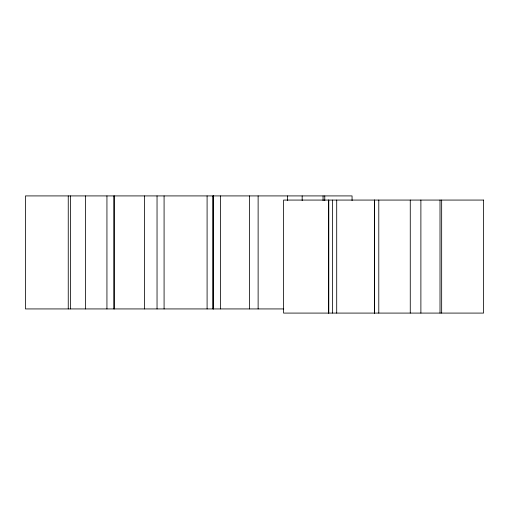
<?xml version="1.0" encoding="UTF-8"?>
<svg xmlns="http://www.w3.org/2000/svg" width="509" height="509" viewBox="0 0 509 509"><rect width="100%" height="100%" fill="white"/><g stroke="black" fill="none" stroke-linecap="round" stroke-linejoin="round"><path stroke-width="0.76" d="M283.729 308.931L25.45 308.931L25.469 195.914L352.063 195.914L352.063 200.654M441.659 200.069L441.659 313.086M440.011 200.069L440.011 313.086M420.886 200.069L420.886 313.086M410.267 200.069L410.267 313.086M378.785 200.069L378.785 313.086M374.42 200.069L374.42 313.086M374.395 200.069L374.395 313.086M336.704 200.069L336.704 313.086M332.396 200.069L332.396 313.086M328.782 200.069L328.782 313.086M328.629 200.069L328.629 313.086M324.774 195.914L324.774 200.654M323.056 195.914L323.056 200.654M302.168 195.914L302.168 200.654M287.49 195.914L287.49 200.654M258.127 195.914L258.127 308.931M249.391 195.914L249.391 308.931M220.461 195.914L220.461 308.931M213.22 195.914L213.22 308.931M213.125 195.914L213.125 308.931M213.106 195.914L213.106 308.931M207.093 195.914L207.093 308.931M164.083 195.914L164.083 308.931M157.039 195.914L157.039 308.931M144.499 195.914L144.499 308.931M114.201 195.914L114.194 308.931M113.946 195.914L113.946 308.931M106.941 195.914L106.935 308.931M85.588 195.914L85.588 308.931M70.56 195.914L70.586 308.931M68.251 195.914L68.251 308.931M483.55 200.069L283.57 200.069L283.57 313.086L483.55 313.086L483.55 200.069"/></g></svg>
